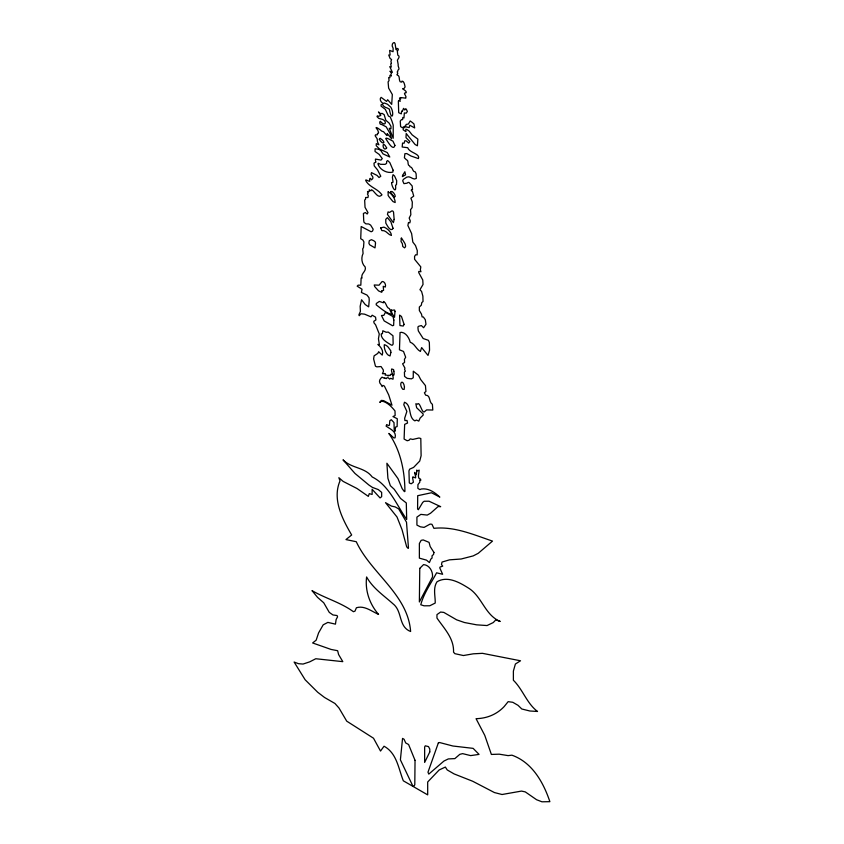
<?xml version="1.0" encoding="UTF-8"?>
<svg xmlns="http://www.w3.org/2000/svg" width="844" height="844" viewBox="0 0 844 844"><rect width="100%" height="100%" fill="white"/><g stroke="black" fill="none" stroke-linecap="round" stroke-linejoin="round"><path stroke-width="1.27" d="M391.405 63.405L390.93 61.317L391.584 59.555L390.065 58.415L388.736 54.997L390.128 55.06L389.643 50.397L393.072 51.716L393.135 48.266C390.192 44.236 394.602 40.544 395.108 43.761L395.973 49.543L396.469 49.785L396.859 48.33L398.379 49.068L397.767 50.809L397.25 50.577L397.788 55.134C400.562 56.442 398.262 58.447 397.408 60.198L398.168 64.376C397.577 67.109 400.478 68.607 397.925 70.221L397.693 71.529C396.068 71.93 399.201 73.322 396.944 74.399L397.06 74.947C400.362 75.886 398.505 78.956 400.119 81.773L401.807 82.111L401.997 81.108C404.318 80.824 404.92 86.457 405.078 86.995L403.843 88.694C399.676 88.008 407.198 90.54 406.228 92.65L405.795 92.819C402.113 93.009 407.23 95.783 405.764 98.199C404.666 97.978 401.501 97.64 400.425 97.587L400.668 98.938L399.518 98.062L400.204 101.375L398.611 100.457L398.368 101.312L398.695 112.716L401.311 113.845L401.638 111.028L402.366 111.334L403.559 108.349L404.782 110.005L405.5 108.802L406.186 109.024L407.367 111.44L406.207 113.17L404.36 112.938L403.949 117.97L402.778 117.453L402.599 119.658L401.522 119.531L400.267 121.051L400.594 126.6L402.272 127.676L405.742 125.745L406.101 124.437L408.369 124.036L410.205 120.977L412.22 122.422L413.971 123.931L414.678 127.95L409.773 125.239L409.15 127.602L405.574 126.748L403.295 128.256L403.115 129.765L405.911 131.675L405.827 129.216L406.882 129.512L409.066 130.978L412.125 134.85L417.843 139.102L417.411 145.78L415.111 144.514L406.217 133.542L405.985 137.604L409.836 141.539L408.749 143.1L406.164 140.853L404.846 140.758L404.086 143.237L402.546 143.069L402.177 147.014L407.736 147.721C409.192 152.817 420.586 153.671 418.402 158.598L410.975 155.992L406.776 153.566L404.888 153.713L404.403 157.796L406.196 159.558C409.519 160.508 406.618 165.16 409.762 166.036L409.899 166.743C413.286 167.228 412.009 171.743 415.248 171.902L416.113 173.811L416.324 178.39C413.275 180.785 410.353 175.404 406.85 177.103L403.369 179.382L402.693 180.816L403.949 183.644L406.302 183.285C407.546 183.443 407.388 182.135 409.066 182.504L412.167 185.954L412.526 189.752L411.482 189.594L411.292 190.596L412.442 191.482L413.708 196.103L410.901 198.182L412.305 201.99L412.125 207.592L410.543 209.702L410.838 214.756L409.182 218.058L410.3 220.959L409.825 222.869L408.496 222.51L407.874 225.485L411.608 233.566L412.832 242.059L415.512 245.562L417.295 250.615L417.158 254.899L415.67 254.751L414.573 256.407L414.583 259.277L420.808 266.894L420.333 269.922L420.966 271.726L418.74 271.452L418.74 272.612L422.76 279.976L423.034 284.47L419.964 289.682L421.599 291.486L422.876 296.16L423.034 301.508L421.8 302.553L421.314 305.212L419.331 307.016L419.352 310.56L421.472 314.073L422.137 316.911L423.34 316.964L425.302 319.697L425.988 324.265L423.614 327.715L421.367 325.562L418.677 326.269L417.938 326.923L418.044 328.928L418.339 330.943L423.15 338.497L428.383 340.311L429.343 342.39L429.543 350.207L428.024 355.419L421.631 347.57L420.396 351.452C416.219 349.321 414.91 343.835 410.216 342.21C409.203 338.085 406.207 332.979 401.681 332.314L400.056 332.525L399.455 349.796L403.516 351.452L405.679 357.265L404.445 359.291L404.582 362.445L402.599 363.806L404.92 368.068L404.603 369.493L405.384 371.181L404.413 372.067L404.561 376.413L407.219 378.376L411.439 378.861L413.233 377.806L413.286 371.191L418.466 375.253L420.713 379.6L425.439 385.592L425.935 391.437L424.405 392.766L425.64 395.171C430.799 395.034 428.668 402.145 432.392 404.318L432.803 410.036L426.631 409.899L424.965 411.313C422.095 415.364 419.911 400.309 417.326 404.244L415.839 403.738L416.641 407.726L423.118 413.908L423.182 415.1L420.143 418.044L418.772 421.103L416.461 420.059L414.826 420.871C407.81 417.073 412.072 405.183 404.498 402.229L403.791 404.709L406.871 411.408L404.666 418.234L404.888 420.544L407.019 420.47L407.546 423.044L404.656 424.363L404.097 439.059L407.167 440.737L409.002 440.294L410.226 438.869L412.748 439.439L418.983 438.004L420.808 438.521L421.114 455.707L419.742 461.046L413.602 467.407L409.646 469.158L408.95 470.899L409.308 482.979L411.186 483.791L413.402 482.24L412.568 477.577L412.916 476.839L415.491 477.915L415.723 477.103L414.541 472.387L416.419 474.813L416.746 470.034L417.569 470.91L419.194 470.108L418.402 475.953L418.751 478.052L420.628 479.265L420.745 480.405L419.806 480.004L419.816 482.167L417.959 484.604L417.854 488.317L419.848 489.604L421.356 488.992C428.636 488.032 434.702 492.284 439.829 497.084L431.484 492.748L417.706 495.692L417.59 509.059L418.36 509.713L422.707 502.412L424.163 501.262L429.016 501.209L440.673 506.653L438.11 506.537L430.577 513.226L427.243 515.083L420.871 514.376L416.915 517.098L416.915 525.095L420.375 526.825L424.089 527.384L430.113 524.092L431.938 524.282L433.921 528.333C454.272 526.171 473.505 534.685 492.506 541.099L478.231 553.305L473.199 555.901L461.172 559.002L449.525 559.836L442.024 562.062L441.486 564.541L442.72 566.134L440.125 567.01L439.745 567.843L442.646 574.289L436.58 572.812C431.168 583.225 423.931 592.878 420.776 604.758L424.068 605.813L429.807 605.77L435.23 603.049C435.388 595.948 432.803 588.226 437.002 581.79C447.067 575.671 458.988 582.096 467.808 587.656C481.998 595.917 484.572 614.981 500.207 621.458L495.829 619.876L493.244 622.566L487.041 625.552L476.628 624.834L464.432 622.513L456.667 619.834L443.807 612.406L440.589 612.048L436.96 614.622L436.96 618.051C444.123 628.495 454.125 638.359 453.544 652.169L454.884 653.678L463.398 655.535L473.347 653.815L482.473 653.33L520.516 660.778L515.389 664.017L513.384 671.096L513.384 680.243C522.869 689.516 526.835 703.485 537.533 711.471L529.874 710.996L521.792 708.992L518.047 705.341L512.783 702.292L508.151 701.659L504.163 706.576A112.368 64.872 60 0 1 476.058 718.677L484.751 735.335L491.377 754.441L499.247 754.177L508.099 755.623L511.918 755.18C532.216 762.385 543.399 782.377 549.877 801.673L541.964 801.8L536.594 799.732L525.274 791.894L521.497 791.081L502.043 794.51L494.426 792.558L472.703 781.259L454.135 773.937L447.214 769.939L445.368 767.059L439.133 769.981L427.686 781.998L427.686 794.879L403.337 780.816C398.421 768.504 396.923 753.249 384.041 746.223L380.517 751.054L373.512 738.226L346.726 721.156L338.971 707.989L334.941 703.474L324.55 697.482L317.713 692.259L305.148 679.779L294.123 662.044L298.502 663.69L303.049 664.049L309.653 661.875L315.783 658.742L342.812 661.654L338.581 654.511L337.653 650.713L331.08 649.437L312.628 642.959L316.152 640.195L318.589 632.905L323.199 624.824L327.862 622.397L335.448 624.149L336.134 619.507L337.579 616.827L337.094 615.55L332.969 614.959L329.276 612.385L323.748 602.785L317.523 597.341L311.985 590.6C325.499 598.438 340.659 602.405 353.436 611.71L354.976 611.161L356.411 607.743C364.439 605.254 371.624 611.372 378.566 614.411C369.598 604.082 364.914 590.652 366.602 576.969C372.848 588.247 383.661 595.4 392.966 603.766C402.715 611.246 398.104 626.712 410.617 631.502C407.916 594.461 370.959 573.35 356.273 541.721L345.956 539.58L351.663 534.99C342.379 519.06 332.04 499.321 340.016 480.901L338.855 477.704L343.181 481.428L357.012 488.507L368.332 496.377L369.271 493.656L372.13 494.436L372.13 489.288L380.053 497.928L381.657 496.683L381.657 492.379L378.27 489.573L372.426 487.41L368.976 485.078L354.965 473.442L343.033 459.832C351.347 468.462 364.924 467.122 372.172 476.944C388.989 485.279 396.406 504.68 406.681 519.408L406.302 502.961L400.552 498.445L394.222 489.288L390.35 485.68L387.902 478.274L386.89 463.24L397.957 478.537L402.166 488.644L404.381 491.619L404.92 491.408C404.782 471.005 400.615 450.369 388.852 433.436L393.863 437.952L395.076 437.804C396.849 431.432 390.023 428.995 386.119 426.146L386.668 424.585L388.472 425.576L389.443 425.197L389.822 420.702L391.299 419.721L394 422.591L394.201 429.691L394.981 431.326L395.541 427.085L397.123 426.558L397.292 418.751L392.935 416.577L395.129 415.533L395.003 410.954C391.574 406.692 387.354 402.177 381.783 401.058L379.758 402.398L381.33 400.404L383.609 400.615L391.975 405.194L388.725 394.96L384.4 386.077L382.881 385.381L382.132 386.668L381.266 384.906C377.817 381.541 380.085 378.956 382.026 377.152L384.358 378.27C384.263 376.656 386.605 379.832 386.541 378.07L387.997 377.616L389.685 379.093L390.645 378.302L393.009 379.22C393.578 377.637 392.734 373.016 390.508 374.377C390.624 377.173 388.134 373.829 388.145 376.076L386.942 375.105L385.202 375.169L385.402 373.723L384.632 373.502C379.779 374.652 384.526 372.626 383.25 369.83L381.055 366.539L376.857 366.855L375.453 366.19L373.618 358.922L374.103 355.83L377.827 353.393L378.65 351.716L382.226 355.113C383.841 351.072 380.918 346.884 377.859 344.447L379.357 344.51L378.45 338.803L379.272 333.971L375.601 324.834L373.976 322.841L373.776 321.311L375.928 319.95L375.538 317.144L372.183 315.213L370.949 316.859L364.608 314.168L361.01 313.768L359.227 315.709L358.932 314.707L360.409 311.415L360.156 306.319L361.57 299.736L365.209 304.526L368.67 306.868L369.229 300.306L369.039 297.753L367.024 295.083L361.422 292.488L362.023 289.228L357.181 286.179L358.109 285.166L360.821 285.198L361.126 278.077L362.023 278.087C360.472 273.308 366.697 271.599 365.167 266.947C361.612 263.718 360.947 257.663 363.078 253.485L362.709 248.874L363.5 247.535L363.922 241.943L362.857 239.981L360.715 238.746L361.19 226.54L371.16 231.773L372.521 231.119L373.196 229.262L370.621 225.095L368.691 223.955L365.937 223.871L364.028 222.341L363.732 220.801L363.416 213.448L365.368 212.551L367.172 214.007L368.005 212.614L365.03 207.329L364.661 200.049L365.526 199.268L365.631 197.485L367.963 197.528L368.3 195.555L367.414 193.983L368.216 193.054C365.652 189.489 370.421 193.772 369.239 189.794L370.927 190.818L371.55 189.784C374.166 190.565 377.711 198.656 381.087 195.597L381.973 194.837L380.549 193.16C376.688 188.75 370.073 186.935 366.486 181.871C363.616 177.377 369.092 182.23 369.904 181.07C369.144 180.257 369.746 176.923 370.927 179.012L371.466 179.856L372.753 178.59L372.921 177.145L371.075 174.297L371.487 172.63L377.036 175.404L379.03 177.525L380.781 176.238L377.574 169.939L374.23 165.878L373.987 163.135L375.949 162.048A4.041 2.332 60 0 1 375.506 159.062L381.013 160.107L382.269 158.598L379.156 154.389L375.031 151.477L375.116 148.797L378.629 149.23L380.781 150.464L382.976 153.851L389.78 157.005L387.28 152.553L379.42 148.987L376.202 145.632L376.287 143.659L378.893 144.767L377.553 142.087L377.141 138.775L375.147 135.768L375.464 134.84L377.247 134.871L377.479 133.426L378.08 133.574L378.576 132.392L377.627 129.923C373.027 124.638 379.927 129.375 381.762 131.158L383.556 131.738L386.763 135.473L387.375 135.167L387.196 133.542L391.616 138.754L389.97 133.426L386.193 126.843L381.657 124.49C378.513 125.123 379.747 118.719 381.361 122.464C385.961 126.611 386.868 120.998 382.543 119.394L378.734 118.36L377.015 116.641L377.363 115.797L378.397 116.335L380.781 115.449L378.46 111.957L380.823 113.898L381.952 113.296L384.157 114.647L385.845 120.281L389.084 123.076L390.972 126.315L390.972 128.784L389.221 128.277L393.209 138.247L393.209 125.123L392.038 121.367L390.266 116.936L388.462 116.092L385.349 109.361L381.055 106.091L381.098 104.814L382.395 104.318C384.052 107.863 387.048 107.367 388.662 108.823L389.358 109.066C391.574 122.528 394.813 113.75 390.793 107.188L387.428 104.223L384.178 102.947L383.44 103.527C381.235 102.799 378.945 99.191 381.108 97.355L386.594 101.417L387.649 99.708L391.7 104.371L392.333 94.539L388.63 88.103L388.092 81.921L389.063 80.591L388.683 77.521L389.875 77.775L389.928 75.338L391.373 76.002L390.825 74.599L391.563 73.038L389.939 71.223L392.397 72.289L389.738 66.623L391.299 67.077L390.73 64.081L391.437 63.5M375.496 243.494L375.01 247.883L369.672 244.802L368.891 243.241L369.292 240.677L371.434 239.696L373.755 240.709L375.401 242.101L375.496 243.494M386.657 147.922C382.722 153.038 381.161 137.973 386.657 147.922M393.146 170.245L392.829 172.102C386.9 173.737 379.41 169.444 377.943 163.81L378.26 163.282L380.538 164.316L385.096 164.358L386.584 163.388L386.647 161.404L387.67 160.571L389.812 162.586L393.146 170.245M382.438 333.559L381.171 334.045C381.034 339.478 387.417 342.548 391.416 345.133L392.428 345.164L393.146 343.962L392.977 335.764L388.272 332.103L386.151 332.251L382.828 330.764L382.438 333.559M391.595 182.61C391.574 186.851 396.733 195.122 395.519 185.237L396.49 184.678L396.712 180.711L394.559 175.985L393.061 174.666L392.397 177.198L393.051 182.188L391.595 182.61M381.91 290.832L381.752 292.309L378.555 290.885L374.683 286.559L374.24 284.987L379.051 285.177L382.174 281.474C384.716 281.368 386.193 284.998 385.265 287.065L383.218 286.306L383.587 290.325L381.91 290.832M383.63 301.508L383.398 302.785L379.346 301.413L376.329 303.481L376.171 304.8C380.56 308.102 386.457 313.546 391.764 314.284L389.485 308.746C386.024 307.596 386.721 303.091 383.63 301.508M388.177 191.873L388.113 195.365L389.01 196.8L392.977 201.558L395.171 202.539C395.34 198.414 391.342 193.265 388.177 191.873M415.037 760.338L414.794 784.762L414.109 785.88L412.853 786.081L400.394 759.832L402.556 738.394L404.044 739.249L405.721 742.952L408.591 744.524L415.037 760.338M419.763 568.381L419.373 601.951L432.518 576.948C432.972 571.388 429.554 565.111 423.561 564.594L419.763 568.381M401.29 238.609L401.027 241.5L402.377 243.694L402.746 246.49L404.55 247.862L405.51 246.775A4.747 2.743 60 0 0 404.371 242.544L401.396 237.86L401.29 238.609M394.971 311.552L394.538 317.291L391.943 313.314L391.141 309.759C392.502 311.605 395.214 308.092 394.971 311.552M393.853 371.297C395.224 380.095 390.456 371.793 391.7 368.955L393.61 369.619L393.853 371.297M390.867 352.433L390.055 355.957C386.267 355.324 383.798 348.561 384.263 344.774L384.843 344.827A7.807 4.505 60 0 1 388.219 347.169L390.761 350.724L390.867 352.433M393.863 320.055L393.631 325.351L392.523 325.731L384.168 320.899L381.467 315.519L383.883 315.308L385.423 312.301L392.966 316.574L393.863 320.055M390.856 191.504L390.772 192.632L394.275 197.116C397.25 197.422 392.713 190.111 390.856 191.504M393.03 228.281L392.397 229.325C389.791 231.193 387.048 225.074 385.813 223.122L385.761 219.324L387.385 217.657L390.867 221.803L393.03 228.281M380.707 227.838L381.815 230.581C386.141 229.927 387.881 234.685 391.426 235.465C391.479 232.132 387.343 228.46 383.999 227.142L380.707 227.838M404.466 386.953L404.149 389.411L402.693 389.253C397.988 383.155 403.126 378.133 404.466 386.953M404.097 324.402L403.2 326.048L399.95 325.562L399.592 315.097L401.47 316.458L404.097 324.402M394.929 145.39C393.315 151.825 387.533 141.212 385.697 138.564C385.55 136.781 391.437 140.526 392.945 141.138L394.929 145.39M402.588 175.404L402.388 176.607L405.563 174.845L404.867 171.743L402.588 175.404M379.315 139.302C382.68 145.474 387.238 142.942 380.148 138.279L379.315 139.302M394.148 219.429L393.409 222.668L387.449 214.418L388.082 211.876C390.297 213.564 390.888 210.262 392.787 210.979L393.536 212.076L394.148 219.429M433.932 552.409L433.563 554.445L432.054 555.763L432.054 558.042L430.809 559.108L429.406 562.568L426.515 560.142L419.373 558.148L419.373 543.504L421.135 540.36L423.182 539.928L429.047 542.365L430.187 546.564L433.932 552.409M438.321 743.005L427.982 772.207L428.784 774.106L443.955 761.035L448.333 758.925L454.863 758.608L459.801 754.346L462.607 753.629L470.667 755.602L479.054 754.399L473.125 748.364L452.901 746.012L439.545 742.52L438.321 743.005M429.786 751.941L424.648 762.438L424.648 747.014L425.271 745.811L428.499 746.602L429.786 749.082L429.786 751.941M408.454 547.777L408.021 548.294L406.671 546.817L402.05 529.726L397.028 517.024L385.518 502.665L391.458 506.094L395.235 506.917L398.695 508.921L406.502 522.183L408.454 547.777"/></g></svg>
